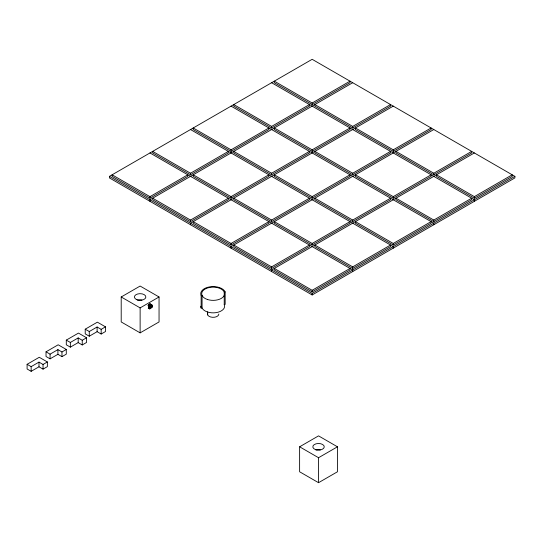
<?xml version="1.0" encoding="UTF-8"?>
<svg xmlns="http://www.w3.org/2000/svg" width="542" height="542" viewBox="0 0 542 542"><rect width="100%" height="100%" fill="white"/><g stroke="black" fill="none" stroke-linecap="round" stroke-linejoin="round"><path stroke-width="0.81" d="M151.069 306.548L151.855 305.654L149.802 304.36L149.958 303.933L152.227 305.268C150.269 306.467 154.118 307.409 151.76 307.118L151.272 308.039L149.7 308.947L148.291 308.1L148.881 307.023M149.7 308.947L150.371 306.914L148.19 305.654L148.637 304.719L149.714 304.123L149.484 304.861M150.283 306.799L149.748 307.029L150.859 305.153L149.463 304.306M149.748 304.909L150.026 303.947M149.179 306.88L148.623 307.741L149.971 308.52C151.374 308.059 151.272 302.924 151.069 306.006L151.787 304.929M149.7 304.74L149.802 304.36M149.883 307.714C148.244 306.792 148.82 306.25 148.738 305.776M149.646 304.116L151.069 304.909L150.723 307.233L149.971 308.52M148.251 305.634L148.806 304.977M149.233 304.875L149.504 304.374L148.962 304.909M150.859 305.153C149.226 306.962 149.362 305.729 151.069 304.909M151.543 305.417L151.069 306.203M148.623 307.741L148.935 307.389M148.765 307.754L148.291 308.1M109.416 176.36L312.158 59.308L514.9 176.36L514.9 177.918L312.158 294.97L109.416 177.918L109.416 176.36L312.158 293.412L514.9 176.36M149.965 196.644L187.81 174.795L187.81 176.36L149.965 198.209L112.119 176.36L112.119 174.795L149.965 196.644L149.965 198.209M190.513 173.237L228.358 151.387L228.358 152.946L190.513 174.795L152.668 152.946L152.668 151.387L190.513 173.237L190.513 174.795M231.061 149.829L268.907 127.98L268.907 129.538L231.061 151.387L193.216 129.538L193.216 127.98L231.061 149.829L231.061 151.387M271.61 126.415L309.455 104.565L309.455 106.13L271.61 127.98L233.765 106.13L233.765 104.565L271.61 126.415L271.61 127.98M312.158 103.007L350.003 81.158L350.003 82.716L312.158 104.565L274.313 82.716L274.313 81.158L312.158 103.007L312.158 104.565M352.707 82.716L149.965 199.768L149.965 201.326M190.513 220.059L228.358 198.209L228.358 199.768L190.513 221.617L152.668 199.768L152.668 198.209L190.513 220.059L190.513 221.617M231.061 196.644L268.907 174.795L268.907 176.36L231.061 198.209L193.216 176.36L193.216 174.795L231.061 196.644L231.061 198.209M271.61 173.237L309.455 151.387L309.455 152.946L271.61 174.795L233.765 152.946L233.765 151.387L271.61 173.237L271.61 174.795M312.158 149.829L350.003 127.98L350.003 129.538L312.158 151.387L274.313 129.538L274.313 127.98L312.158 149.829L312.158 151.387M352.707 126.415L390.552 104.565L390.552 106.13L352.707 127.98L314.861 106.13L314.861 104.565L352.707 126.415L352.707 127.98M393.255 106.13L190.513 223.175L190.513 224.74M121.205 296.975L140.127 286.047L159.05 296.975L159.05 321.941L140.127 332.869L121.205 321.941L121.205 296.975L140.127 307.897L159.05 296.975M231.061 243.466L268.907 221.617L268.907 223.175L231.061 245.025L193.216 223.175L193.216 221.617L231.061 243.466L231.061 245.025M271.61 220.059L309.455 198.209L309.455 199.768L271.61 221.617L233.765 199.768L233.765 198.209L271.61 220.059L271.61 221.617M312.158 196.644L350.003 174.795L350.003 176.36L312.158 198.209L274.313 176.36L274.313 174.795L312.158 196.644L312.158 198.209M352.707 173.237L390.552 151.387L390.552 152.946L352.707 174.795L314.861 152.946L314.861 151.387L352.707 173.237L352.707 174.795M393.255 149.829L431.1 127.98L431.1 129.538L393.255 151.387L355.41 129.538L355.41 127.98L393.255 149.829L393.255 151.387M46.023 351.819L58.184 344.793L66.293 349.475L66.293 354.156L61.964 356.656L57.913 354.319L50.074 358.838L46.023 356.501L46.023 351.819L50.074 354.156L57.913 349.637L61.964 351.975L66.293 349.475M66.293 340.112L78.461 333.086L86.571 337.768L86.571 342.449L82.242 344.956L78.184 342.612L70.352 347.137L66.293 344.793L66.293 340.112L70.352 342.449L78.184 337.93L82.242 340.268L86.571 337.768M85.216 329.184L97.384 322.165L105.494 326.846L105.494 331.528L101.164 334.028L97.106 331.684L89.274 336.209L85.216 333.865L85.216 329.184L89.274 331.528L97.106 327.002L101.164 329.346L105.494 326.846M27.1 364.299L39.261 357.28L47.371 361.961L47.371 366.643L43.042 369.143L38.99 366.805L31.151 371.324L27.1 368.987L27.1 364.299L31.151 366.643L38.99 362.117L43.042 364.461L47.371 361.961M433.803 129.538L231.061 246.59L231.061 248.148M271.61 266.874L309.455 245.025L309.455 246.59L271.61 268.439L233.765 246.59L233.765 245.025L271.61 266.874L271.61 268.439M312.158 243.466L350.003 221.617L350.003 223.175L312.158 245.025L274.313 223.175L274.313 221.617L312.158 243.466L312.158 245.025M352.707 220.059L390.552 198.209L390.552 199.768L352.707 221.617L314.861 199.768L314.861 198.209L352.707 220.059L352.707 221.617M393.255 196.644L431.1 174.795L431.1 176.36L393.255 198.209L355.41 176.36L355.41 174.795L393.255 196.644L393.255 198.209M433.803 173.237L471.648 151.387L471.648 152.946L433.803 174.795L395.958 152.946L395.958 151.387L433.803 173.237L433.803 174.795M474.352 152.946L271.61 269.997L271.61 271.562M312.158 290.288L350.003 268.439L350.003 269.997L312.158 291.847L274.313 269.997L274.313 268.439L312.158 290.288L312.158 291.847M352.707 266.874L390.552 245.025L390.552 246.59L352.707 268.439L314.861 246.59L314.861 245.025L352.707 266.874L352.707 268.439M393.255 243.466L431.1 221.617L431.1 223.175L393.255 245.025L355.41 223.175L355.41 221.617L393.255 243.466L393.255 245.025M433.803 220.059L471.648 198.209L471.648 199.768L433.803 221.617L395.958 199.768L395.958 198.209L433.803 220.059L433.803 221.617M474.352 196.644L512.197 174.795L512.197 176.36L474.352 198.209L436.506 176.36L436.506 174.795L474.352 196.644L474.352 198.209M299.618 446.798L318.54 435.87L337.463 446.798L337.463 471.77L318.54 482.692L299.618 471.77L299.618 446.798L318.54 457.719L337.463 446.798M201.143 295.607L202.071 295.465L202.071 307.951A11.47 6.619 0 0 0 216.116 312.632A11.47 6.619 0 0 0 224.225 304.523L225.16 304.38L225.16 291.894A12.432 7.175 0 0 0 209.93 286.82A12.432 7.175 0 0 0 201.143 295.607L201.143 308.093L202.071 307.951M225.16 291.894L224.225 292.036L224.225 304.523M271.61 82.716L474.352 199.768L474.352 201.326M231.061 106.13L433.803 223.175L433.803 224.74M190.513 129.538L393.255 246.59L393.255 248.148M149.965 152.946L352.707 269.997L352.707 271.562M149.958 303.933L152.227 305.268M149.89 304.313L151.245 305.092M149.294 304.435L151.15 305.403M149.036 304.523L150.385 305.302M151.218 305.898L152.627 306.731M148.772 304.618L150.127 305.397M148.637 304.719L149.992 305.498M148.508 304.868L149.856 305.647M148.386 305.058L150.391 306.149M149.023 305.566L150.378 306.345M148.284 305.268L149.782 306.034M148.339 305.417L150.378 306.501M148.23 305.437L150.093 306.555M148.19 305.654L150.371 306.914M148.535 305.966L150.398 307.111M148.454 306.094L150.398 307.233M148.4 306.25L150.249 307.226M148.759 306.494L150.107 307.273M148.664 306.569L150.012 307.348M148.576 306.67L150.026 307.531M148.508 306.792L150.229 307.809M148.82 307.185L150.168 307.971M148.603 307.592L149.958 308.371M150.439 304.15L150.879 304.482M318.54 457.719L318.54 482.692M312.158 293.412L312.158 294.97M207.661 311.765L207.661 314.888M140.127 307.897L140.127 332.869M101.164 329.346L101.164 334.028M97.106 327.002L97.106 331.684M89.274 331.528L89.274 336.209M82.242 340.268L82.242 344.956M78.184 337.93L78.184 342.612M70.352 342.449L70.352 347.137M61.964 351.975L61.964 356.656M57.913 349.637L57.913 354.319M50.074 354.156L50.074 358.838M43.042 364.461L43.042 369.143M38.99 362.117L38.99 366.805M31.151 366.643L31.151 371.324M218.833 314.042A5.684 3.279 0 0 1 212.41 317.294A5.684 3.279 0 0 1 207.661 313.188M201.143 308.093A12.432 7.175 0 0 1 200.716 306.237M315.986 450.077A5.732 3.313 0 0 1 320.363 449.901M137.573 300.248A5.732 3.313 0 0 1 141.95 300.078M151.069 306.853L150.717 307.781L151.719 307.057L151.069 306.853M207.417 299.482A11.47 6.619 0 0 0 224.618 293.75A11.47 6.619 0 0 0 207.417 288.019A11.47 6.619 0 0 0 207.417 299.482M315.369 449.555A5.732 3.313 0 0 0 324.258 447.001A5.732 3.313 0 0 0 315.986 443.83A5.732 3.313 0 0 0 315.369 449.555M136.957 299.733A5.732 3.313 0 0 0 145.852 297.179A5.732 3.313 0 0 0 137.573 294.008A5.732 3.313 0 0 0 136.957 299.733"/></g></svg>
